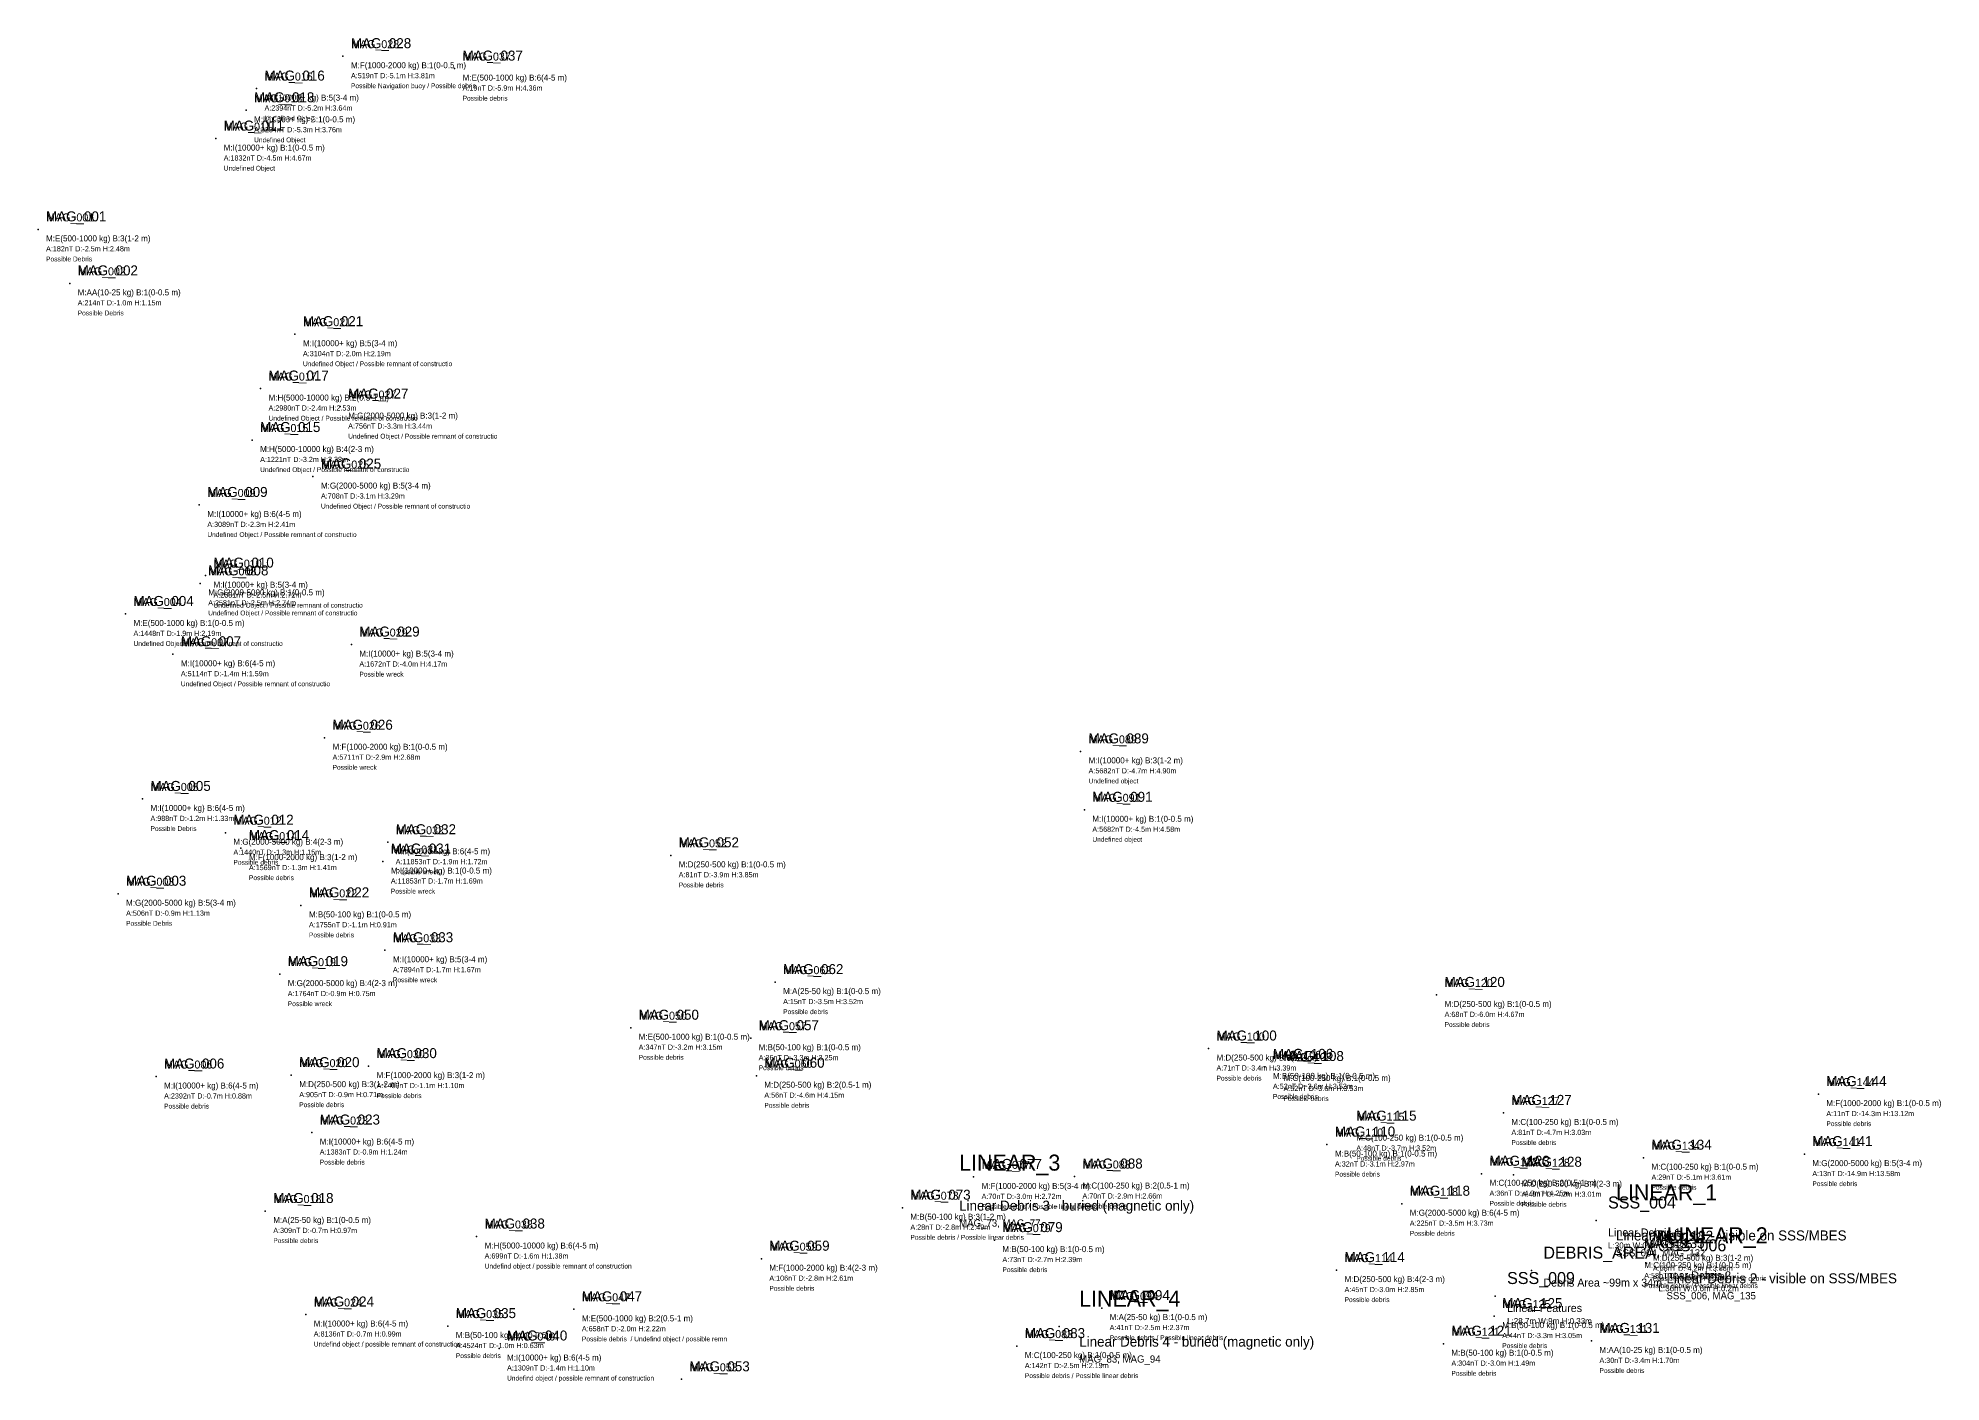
# Model space of a CAD drawing. Extents: x 536277 to 537710, y 710314 to 710988.
# Drawn here: x 536276.8 to 536752.4, y 710652.2 to 710988.2 of the extents above; entities that cross this region are included whole.
import ezdxf

# ---------------------------------------------------------------- set-up
doc = ezdxf.new("R2010")
doc.units = 0
for name, color, linetype in [('ANOMALY_EXTREME_5000plus', 85, 'CONTINUOUS'), ('ANOMALY_HIGH_2000_5000', 84, 'CONTINUOUS'), ('ANOMALY_LOW_10_500', 82, 'CONTINUOUS'), ('ANOMALY_MEDIUM_500_2000', 83, 'CONTINUOUS'), ('BURIAL_DEEP_5_6', 60, 'CONTINUOUS'), ('BURIAL_MEDIUM_3_4', 50, 'CONTINUOUS'), ('BURIAL_SHALLOW_1_2', 40, 'CONTINUOUS'), ('DEBRIS', 2, 'CONTINUOUS'), ('DEBRIS_AREA', 220, 'CONTINUOUS'), ('DEPTH_DEEP_5plus', 140, 'CONTINUOUS'), ('DEPTH_MEDIUM_2_5', 130, 'CONTINUOUS'), ('DEPTH_SHALLOW_0_2', 120, 'CONTINUOUS'), ('LINEAR_DEBRIS_ZONES', 7, 'CONTINUOUS'), ('MASS_AAA_AA_A_B', 150, 'CONTINUOUS'), ('MASS_C_D_E', 160, 'CONTINUOUS'), ('MASS_F_G', 170, 'CONTINUOUS'), ('MASS_H_I', 180, 'CONTINUOUS'), ('NAVIGATION_BUOY', 30, 'CONTINUOUS'), ('SSS_TARGETS', 210, 'CONTINUOUS'), ('UNDEFINED_CONSTRUCTION', 3, 'CONTINUOUS'), ('UNDEFINED_OBJECTS', 4, 'CONTINUOUS'), ('WRECKS', 1, 'CONTINUOUS')]:
    doc.layers.add(name, color=color, linetype=linetype)

msp = doc.modelspace()

# ---------------------------------------------------------------- linework, layer by layer
at = {"layer": 'ANOMALY_EXTREME_5000plus'}
for p in [(536310.5, 710834.1), (536348.413, 710813.225), (536537.345, 710809.816), (536538.284, 710795.205), (536364.2, 710787.1), (536362.983, 710782.276), (536363.5, 710760.1), (536343.713, 710669.025)]:
    msp.add_point(p, dxfattribs=at)
at = {"layer": 'ANOMALY_HIGH_2000_5000'}
for p in [(536331.413, 710975.525), (536328.8, 710970.1), (536341.013, 710914.125), (536332.413, 710900.525), (536317.113, 710871.425), (536318.656, 710853.758), (536317.334, 710851.816), (536306.313, 710728.525), (536379.213, 710666.125)]:
    msp.add_point(p, dxfattribs=at)
at = {"layer": 'ANOMALY_LOW_10_500'}
for p in [(536380.913, 710980.525), (536276.813, 710940.325), (536284.713, 710926.825), (536434.913, 710783.825), (536461.013, 710752.125), (536626.313, 710748.925), (536424.913, 710740.725), (536454.897, 710738.11), (536569.313, 710735.525), (536456.313, 710728.725), (536583.414, 710730.939), (536586.082, 710730.401), (536721.713, 710724.125), (536643.013, 710719.425), (536604.245, 710715.491), (536598.913, 710711.525), (536678.013, 710708.225), (536718.213, 710709.125), (536510.613, 710703.425), (536535.813, 710703.525), (536637.541, 710704.215), (536645.558, 710703.967), (536492.813, 710695.725), (536617.613, 710696.725), (536333.6, 710694.9), (536515.813, 710687.625), (536457.563, 710682.975), (536676.213, 710683.625), (536678.362, 710685.452), (536601.313, 710680.125), (536542.613, 710670.625), (536640.713, 710668.625), (536665.013, 710662.425), (536521.413, 710661.125), (536628.013, 710661.725), (536437.613, 710652.825)]:
    msp.add_point(p, dxfattribs=at)
at = {"layer": 'ANOMALY_MEDIUM_500_2000'}
for p in [(536353.013, 710983.625), (536321.213, 710963.025), (536352.313, 710896.025), (536330.313, 710887.658), (536345.513, 710878.525), (536298.663, 710844.175), (536355.113, 710836.525), (536302.913, 710797.925), (536323.635, 710789.479), (536327.513, 710785.625), (536296.813, 710774.225), (536342.513, 710771.325), (536337.213, 710754.125), (536340.083, 710728.867), (536359.413, 710731.125), (536345.213, 710714.525), (536386.413, 710688.525), (536410.713, 710670.325), (536392.013, 710660.525)]:
    msp.add_point(p, dxfattribs=at)
at = {"layer": 'BURIAL_DEEP_5_6'}
for p in [(536380.913, 710980.525), (536331.413, 710975.525), (536341.013, 710914.125), (536345.513, 710878.525), (536317.113, 710871.425), (536318.656, 710853.758), (536310.5, 710834.1), (536355.113, 710836.525), (536302.913, 710797.925), (536364.2, 710787.1), (536296.813, 710774.225), (536363.5, 710760.1), (536306.313, 710728.525), (536345.213, 710714.525), (536718.213, 710709.125), (536510.613, 710703.425), (536617.613, 710696.725), (536386.413, 710688.525), (536343.713, 710669.025), (536392.013, 710660.525)]:
    msp.add_point(p, dxfattribs=at)
at = {"layer": 'BURIAL_MEDIUM_3_4'}
for p in [(536276.813, 710940.325), (536352.313, 710896.025), (536330.313, 710887.658), (536537.345, 710809.816), (536323.635, 710789.479), (536327.513, 710785.625), (536337.213, 710754.125), (536569.313, 710735.525), (536340.083, 710728.867), (536359.413, 710731.125), (536645.558, 710703.967), (536492.813, 710695.725), (536457.563, 710682.975), (536678.362, 710685.452), (536601.313, 710680.125), (536437.613, 710652.825)]:
    msp.add_point(p, dxfattribs=at)
at = {"layer": 'BURIAL_SHALLOW_1_2'}
for p in [(536353.013, 710983.625), (536328.8, 710970.1), (536321.213, 710963.025), (536284.713, 710926.825), (536332.413, 710900.525), (536317.334, 710851.816), (536298.663, 710844.175), (536348.413, 710813.225), (536538.284, 710795.205), (536362.983, 710782.276), (536434.913, 710783.825), (536342.513, 710771.325), (536461.013, 710752.125), (536626.313, 710748.925), (536424.913, 710740.725), (536454.897, 710738.11), (536456.313, 710728.725), (536583.414, 710730.939), (536586.082, 710730.401), (536721.713, 710724.125), (536643.013, 710719.425), (536604.245, 710715.491), (536598.913, 710711.525), (536678.013, 710708.225), (536535.813, 710703.525), (536637.541, 710704.215), (536333.6, 710694.9), (536515.813, 710687.625), (536676.213, 710683.625), (536410.713, 710670.325), (536542.613, 710670.625), (536640.713, 710668.625), (536379.213, 710666.125), (536665.013, 710662.425), (536521.413, 710661.125), (536628.013, 710661.725)]:
    msp.add_point(p, dxfattribs=at)
at = {"layer": 'DEBRIS'}
for p in [(536380.913, 710980.525), (536276.813, 710940.325), (536284.713, 710926.825), (536302.913, 710797.925), (536323.635, 710789.479), (536327.513, 710785.625), (536434.913, 710783.825), (536296.813, 710774.225), (536342.513, 710771.325), (536461.013, 710752.125), (536626.313, 710748.925), (536424.913, 710740.725), (536454.897, 710738.11), (536569.313, 710735.525), (536306.313, 710728.525), (536340.083, 710728.867), (536359.413, 710731.125), (536456.313, 710728.725), (536583.414, 710730.939), (536586.082, 710730.401), (536721.713, 710724.125), (536643.013, 710719.425), (536345.213, 710714.525), (536604.245, 710715.491), (536598.913, 710711.525), (536678.013, 710708.225), (536718.213, 710709.125), (536510.613, 710703.425), (536535.813, 710703.525), (536637.541, 710704.215), (536645.558, 710703.967), (536492.813, 710695.725), (536617.613, 710696.725), (536333.6, 710694.9), (536515.813, 710687.625), (536457.563, 710682.975), (536676.213, 710683.625), (536678.362, 710685.452), (536601.313, 710680.125), (536542.613, 710670.625), (536640.713, 710668.625), (536379.213, 710666.125), (536665.013, 710662.425), (536521.413, 710661.125), (536628.013, 710661.725), (536437.613, 710652.825)]:
    msp.add_point(p, dxfattribs=at)
at = {"layer": 'DEBRIS_AREA'}
msp.add_point((536650, 710680), dxfattribs=at)
at = {"layer": 'DEPTH_DEEP_5plus'}
for p in [(536353.013, 710983.625), (536380.913, 710980.525), (536331.413, 710975.525), (536328.8, 710970.1), (536626.313, 710748.925), (536721.713, 710724.125), (536678.013, 710708.225), (536718.213, 710709.125)]:
    msp.add_point(p, dxfattribs=at)
at = {"layer": 'DEPTH_MEDIUM_2_5'}
for p in [(536321.213, 710963.025), (536276.813, 710940.325), (536332.413, 710900.525), (536352.313, 710896.025), (536330.313, 710887.658), (536345.513, 710878.525), (536317.113, 710871.425), (536318.656, 710853.758), (536317.334, 710851.816), (536355.113, 710836.525), (536348.413, 710813.225), (536537.345, 710809.816), (536538.284, 710795.205), (536434.913, 710783.825), (536461.013, 710752.125), (536424.913, 710740.725), (536454.897, 710738.11), (536569.313, 710735.525), (536456.313, 710728.725), (536583.414, 710730.939), (536586.082, 710730.401), (536643.013, 710719.425), (536604.245, 710715.491), (536598.913, 710711.525), (536510.613, 710703.425), (536535.813, 710703.525), (536637.541, 710704.215), (536645.558, 710703.967), (536492.813, 710695.725), (536617.613, 710696.725), (536515.813, 710687.625), (536457.563, 710682.975), (536676.213, 710683.625), (536678.362, 710685.452), (536601.313, 710680.125), (536410.713, 710670.325), (536542.613, 710670.625), (536640.713, 710668.625), (536665.013, 710662.425), (536521.413, 710661.125), (536628.013, 710661.725), (536437.613, 710652.825)]:
    msp.add_point(p, dxfattribs=at)
at = {"layer": 'DEPTH_SHALLOW_0_2'}
for p in [(536284.713, 710926.825), (536341.013, 710914.125), (536298.663, 710844.175), (536310.5, 710834.1), (536302.913, 710797.925), (536323.635, 710789.479), (536327.513, 710785.625), (536364.2, 710787.1), (536362.983, 710782.276), (536296.813, 710774.225), (536342.513, 710771.325), (536363.5, 710760.1), (536337.213, 710754.125), (536306.313, 710728.525), (536340.083, 710728.867), (536359.413, 710731.125), (536345.213, 710714.525), (536333.6, 710694.9), (536386.413, 710688.525), (536343.713, 710669.025), (536379.213, 710666.125), (536392.013, 710660.525)]:
    msp.add_point(p, dxfattribs=at)
at = {"layer": 'LINEAR_DEBRIS_ZONES'}
for p in [(536502, 710700), (536666.16, 710692.54), (536678.76, 710681.83), (536532, 710666)]:
    msp.add_point(p, dxfattribs=at)
at = {"layer": 'MASS_AAA_AA_A_B'}
for p in [(536284.713, 710926.825), (536342.513, 710771.325), (536461.013, 710752.125), (536454.897, 710738.11), (536583.414, 710730.939), (536598.913, 710711.525), (536492.813, 710695.725), (536333.6, 710694.9), (536515.813, 710687.625), (536542.613, 710670.625), (536640.713, 710668.625), (536379.213, 710666.125), (536665.013, 710662.425), (536628.013, 710661.725)]:
    msp.add_point(p, dxfattribs=at)
at = {"layer": 'MASS_C_D_E'}
for p in [(536380.913, 710980.525), (536276.813, 710940.325), (536298.663, 710844.175), (536434.913, 710783.825), (536626.313, 710748.925), (536424.913, 710740.725), (536569.313, 710735.525), (536340.083, 710728.867), (536456.313, 710728.725), (536586.082, 710730.401), (536643.013, 710719.425), (536604.245, 710715.491), (536678.013, 710708.225), (536535.813, 710703.525), (536637.541, 710704.215), (536645.558, 710703.967), (536676.213, 710683.625), (536678.362, 710685.452), (536601.313, 710680.125), (536410.713, 710670.325), (536521.413, 710661.125), (536437.613, 710652.825)]:
    msp.add_point(p, dxfattribs=at)
at = {"layer": 'MASS_F_G'}
for p in [(536353.013, 710983.625), (536352.313, 710896.025), (536345.513, 710878.525), (536317.334, 710851.816), (536348.413, 710813.225), (536323.635, 710789.479), (536327.513, 710785.625), (536296.813, 710774.225), (536337.213, 710754.125), (536359.413, 710731.125), (536721.713, 710724.125), (536718.213, 710709.125), (536510.613, 710703.425), (536617.613, 710696.725), (536457.563, 710682.975)]:
    msp.add_point(p, dxfattribs=at)
at = {"layer": 'MASS_H_I'}
for p in [(536331.413, 710975.525), (536328.8, 710970.1), (536321.213, 710963.025), (536341.013, 710914.125), (536332.413, 710900.525), (536330.313, 710887.658), (536317.113, 710871.425), (536318.656, 710853.758), (536310.5, 710834.1), (536355.113, 710836.525), (536537.345, 710809.816), (536302.913, 710797.925), (536538.284, 710795.205), (536364.2, 710787.1), (536362.983, 710782.276), (536363.5, 710760.1), (536306.313, 710728.525), (536345.213, 710714.525), (536386.413, 710688.525), (536343.713, 710669.025), (536392.013, 710660.525)]:
    msp.add_point(p, dxfattribs=at)
at = {"layer": 'NAVIGATION_BUOY'}
msp.add_point((536353.013, 710983.625), dxfattribs=at)
at = {"layer": 'SSS_TARGETS'}
for p in [(536666.16, 710692.54), (536678.76, 710681.83), (536640.93, 710673.65)]:
    msp.add_point(p, dxfattribs=at)
at = {"layer": 'UNDEFINED_CONSTRUCTION'}
for p in [(536341.013, 710914.125), (536332.413, 710900.525), (536352.313, 710896.025), (536330.313, 710887.658), (536345.513, 710878.525), (536317.113, 710871.425), (536318.656, 710853.758), (536317.334, 710851.816), (536298.663, 710844.175), (536310.5, 710834.1), (536386.413, 710688.525), (536343.713, 710669.025), (536410.713, 710670.325), (536392.013, 710660.525)]:
    msp.add_point(p, dxfattribs=at)
at = {"layer": 'UNDEFINED_OBJECTS'}
for p in [(536331.413, 710975.525), (536328.8, 710970.1), (536321.213, 710963.025), (536537.345, 710809.816), (536538.284, 710795.205)]:
    msp.add_point(p, dxfattribs=at)
at = {"layer": 'WRECKS'}
for p in [(536355.113, 710836.525), (536348.413, 710813.225), (536364.2, 710787.1), (536362.983, 710782.276), (536363.5, 710760.1), (536337.213, 710754.125)]:
    msp.add_point(p, dxfattribs=at)

# ---------------------------------------------------------------- texts
at = {"layer": 'ANOMALY_EXTREME_5000plus'}
for s, p in [('MAG_007', (536312.5, 710836.1)), ('MAG_026', (536350.413, 710815.225)), ('MAG_089', (536539.345, 710811.816)), ('MAG_091', (536540.284, 710797.205)), ('MAG_032', (536366.2, 710789.1)), ('MAG_031', (536364.983, 710784.276)), ('MAG_033', (536365.5, 710762.1)), ('MAG_024', (536345.713, 710671.025))]:
    msp.add_text(s, height=2, dxfattribs=at).set_placement(p)
at = {"layer": 'ANOMALY_HIGH_2000_5000'}
for s, p in [('MAG_016', (536333.413, 710977.525)), ('MAG_013', (536330.8, 710972.1)), ('MAG_021', (536343.013, 710916.125)), ('MAG_017', (536334.413, 710902.525)), ('MAG_009', (536319.113, 710873.425)), ('MAG_010', (536320.656, 710855.758)), ('MAG_008', (536319.334, 710853.816)), ('MAG_006', (536308.313, 710730.525)), ('MAG_035', (536381.213, 710668.125))]:
    msp.add_text(s, height=2, dxfattribs=at).set_placement(p)
at = {"layer": 'ANOMALY_LOW_10_500'}
for s, p in [('MAG_037', (536382.913, 710982.525)), ('MAG_001', (536278.813, 710942.325)), ('MAG_002', (536286.713, 710928.825)), ('MAG_052', (536436.913, 710785.825)), ('MAG_062', (536463.013, 710754.125)), ('MAG_120', (536628.313, 710750.925)), ('MAG_050', (536426.913, 710742.725)), ('MAG_057', (536456.897, 710740.11)), ('MAG_100', (536571.313, 710737.525)), ('MAG_106', (536585.414, 710732.939)), ('MAG_108', (536588.082, 710732.401)), ('MAG_060', (536458.313, 710730.725)), ('MAG_144', (536723.713, 710726.125)), ('MAG_115', (536606.245, 710717.491)), ('MAG_127', (536645.013, 710721.425)), ('MAG_110', (536600.913, 710713.525)), ('MAG_134', (536680.013, 710710.225)), ('MAG_141', (536720.213, 710711.125)), ('MAG_077', (536512.613, 710705.425)), ('MAG_088', (536537.813, 710705.525)), ('MAG_123', (536639.541, 710706.215)), ('MAG_128', (536647.558, 710705.967)), ('MAG_118', (536619.613, 710698.725)), ('MAG_018', (536335.6, 710696.9)), ('MAG_073', (536494.813, 710697.725)), ('MAG_079', (536517.813, 710689.625)), ('MAG_059', (536459.563, 710684.975)), ('MAG_135', (536678.213, 710685.625)), ('MAG_132', (536680.362, 710687.452)), ('MAG_114', (536603.313, 710682.125)), ('MAG_094', (536544.613, 710672.625)), ('MAG_125', (536642.713, 710670.625)), ('MAG_083', (536523.413, 710663.125)), ('MAG_121', (536630.013, 710663.725)), ('MAG_131', (536667.013, 710664.425)), ('MAG_053', (536439.613, 710654.825))]:
    msp.add_text(s, height=2, dxfattribs=at).set_placement(p)
at = {"layer": 'ANOMALY_MEDIUM_500_2000'}
for s, p in [('MAG_028', (536355.013, 710985.625)), ('MAG_011', (536323.213, 710965.025)), ('MAG_027', (536354.313, 710898.025)), ('MAG_015', (536332.313, 710889.658)), ('MAG_025', (536347.513, 710880.525)), ('MAG_004', (536300.663, 710846.175)), ('MAG_029', (536357.113, 710838.525)), ('MAG_005', (536304.913, 710799.925)), ('MAG_012', (536325.635, 710791.479)), ('MAG_014', (536329.513, 710787.625)), ('MAG_003', (536298.813, 710776.225)), ('MAG_022', (536344.513, 710773.325)), ('MAG_019', (536339.213, 710756.125)), ('MAG_030', (536361.413, 710733.125)), ('MAG_020', (536342.083, 710730.867)), ('MAG_023', (536347.213, 710716.525)), ('MAG_038', (536388.413, 710690.525)), ('MAG_047', (536412.713, 710672.325)), ('MAG_040', (536394.013, 710662.525))]:
    msp.add_text(s, height=2, dxfattribs=at).set_placement(p)
at = {"layer": 'BURIAL_DEEP_5_6'}
for s, p in [('MAG_037', (536382.913, 710982.525)), ('MAG_016', (536333.413, 710977.525)), ('MAG_021', (536343.013, 710916.125)), ('MAG_025', (536347.513, 710880.525)), ('MAG_009', (536319.113, 710873.425)), ('MAG_010', (536320.656, 710855.758)), ('MAG_007', (536312.5, 710836.1)), ('MAG_029', (536357.113, 710838.525)), ('MAG_005', (536304.913, 710799.925)), ('MAG_032', (536366.2, 710789.1)), ('MAG_003', (536298.813, 710776.225)), ('MAG_033', (536365.5, 710762.1)), ('MAG_006', (536308.313, 710730.525)), ('MAG_023', (536347.213, 710716.525)), ('MAG_141', (536720.213, 710711.125)), ('MAG_077', (536512.613, 710705.425)), ('MAG_118', (536619.613, 710698.725)), ('MAG_038', (536388.413, 710690.525)), ('MAG_024', (536345.713, 710671.025)), ('MAG_040', (536394.013, 710662.525))]:
    msp.add_text(s, height=2, dxfattribs=at).set_placement(p)
at = {"layer": 'BURIAL_MEDIUM_3_4'}
for s, p in [('MAG_001', (536278.813, 710942.325)), ('MAG_027', (536354.313, 710898.025)), ('MAG_015', (536332.313, 710889.658)), ('MAG_089', (536539.345, 710811.816)), ('MAG_012', (536325.635, 710791.479)), ('MAG_014', (536329.513, 710787.625)), ('MAG_019', (536339.213, 710756.125)), ('MAG_100', (536571.313, 710737.525)), ('MAG_030', (536361.413, 710733.125)), ('MAG_020', (536342.083, 710730.867)), ('MAG_128', (536647.558, 710705.967)), ('MAG_073', (536494.813, 710697.725)), ('MAG_059', (536459.563, 710684.975)), ('MAG_132', (536680.362, 710687.452)), ('MAG_114', (536603.313, 710682.125)), ('MAG_053', (536439.613, 710654.825))]:
    msp.add_text(s, height=2, dxfattribs=at).set_placement(p)
at = {"layer": 'BURIAL_SHALLOW_1_2'}
for s, p in [('MAG_028', (536355.013, 710985.625)), ('MAG_013', (536330.8, 710972.1)), ('MAG_011', (536323.213, 710965.025)), ('MAG_002', (536286.713, 710928.825)), ('MAG_017', (536334.413, 710902.525)), ('MAG_008', (536319.334, 710853.816)), ('MAG_004', (536300.663, 710846.175)), ('MAG_026', (536350.413, 710815.225)), ('MAG_091', (536540.284, 710797.205)), ('MAG_031', (536364.983, 710784.276)), ('MAG_052', (536436.913, 710785.825)), ('MAG_022', (536344.513, 710773.325)), ('MAG_062', (536463.013, 710754.125)), ('MAG_120', (536628.313, 710750.925)), ('MAG_050', (536426.913, 710742.725)), ('MAG_057', (536456.897, 710740.11)), ('MAG_106', (536585.414, 710732.939)), ('MAG_108', (536588.082, 710732.401)), ('MAG_060', (536458.313, 710730.725)), ('MAG_144', (536723.713, 710726.125)), ('MAG_115', (536606.245, 710717.491)), ('MAG_127', (536645.013, 710721.425)), ('MAG_110', (536600.913, 710713.525)), ('MAG_134', (536680.013, 710710.225)), ('MAG_088', (536537.813, 710705.525)), ('MAG_123', (536639.541, 710706.215)), ('MAG_018', (536335.6, 710696.9)), ('MAG_079', (536517.813, 710689.625)), ('MAG_135', (536678.213, 710685.625)), ('MAG_047', (536412.713, 710672.325)), ('MAG_094', (536544.613, 710672.625)), ('MAG_125', (536642.713, 710670.625)), ('MAG_035', (536381.213, 710668.125)), ('MAG_083', (536523.413, 710663.125)), ('MAG_121', (536630.013, 710663.725)), ('MAG_131', (536667.013, 710664.425))]:
    msp.add_text(s, height=2, dxfattribs=at).set_placement(p)
at = {"layer": 'DEBRIS'}
for s, height, p in [('MAG_037', 2.5, (536382.913, 710982.525)), ('A:19nT D:-5.9m H:4.36m', 1.3, (536382.913, 710975.025)), ('M:E(500-1000 kg) B:6(4-5 m)', 1.5, (536382.913, 710977.525)), ('Possible debris', 1.2, (536382.913, 710972.525)), ('MAG_001', 2.5, (536278.813, 710942.325)), ('M:E(500-1000 kg) B:3(1-2 m)', 1.5, (536278.813, 710937.325)), ('A:182nT D:-2.5m H:2.48m', 1.3, (536278.813, 710934.825)), ('Possible Debris', 1.2, (536278.813, 710932.325)), ('MAG_002', 2.5, (536286.713, 710928.825)), ('M:AA(10-25 kg) B:1(0-0.5 m)', 1.5, (536286.713, 710923.825)), ('A:214nT D:-1.0m H:1.15m', 1.3, (536286.713, 710921.325)), ('Possible Debris', 1.2, (536286.713, 710918.825)), ('MAG_005', 2.5, (536304.913, 710799.925)), ('M:I(10000+ kg) B:6(4-5 m)', 1.5, (536304.913, 710794.925)), ('A:988nT D:-1.2m H:1.33m', 1.3, (536304.913, 710792.425)), ('Possible Debris', 1.2, (536304.913, 710789.925)), ('MAG_012', 2.5, (536325.635, 710791.479)), ('M:G(2000-5000 kg) B:4(2-3 m)', 1.5, (536325.635, 710786.479)), ('MAG_014', 2.5, (536329.513, 710787.625)), ('MAG_052', 2.5, (536436.913, 710785.825)), ('A:1440nT D:-1.3m H:1.15m', 1.3, (536325.635, 710783.979)), ('Possible debris', 1.2, (536325.635, 710781.479)), ('A:1569nT D:-1.3m H:1.41m', 1.3, (536329.513, 710780.125)), ('M:F(1000-2000 kg) B:3(1-2 m)', 1.5, (536329.513, 710782.625)), ('M:D(250-500 kg) B:1(0-0.5 m)', 1.5, (536436.913, 710780.825)), ('MAG_003', 2.5, (536298.813, 710776.225)), ('Possible debris', 1.2, (536329.513, 710777.625)), ('A:81nT D:-3.9m H:3.85m', 1.3, (536436.913, 710778.325)), ('Possible debris', 1.2, (536436.913, 710775.825)), ('M:G(2000-5000 kg) B:5(3-4 m)', 1.5, (536298.813, 710771.225)), ('MAG_022', 2.5, (536344.513, 710773.325)), ('A:506nT D:-0.9m H:1.13m', 1.3, (536298.813, 710768.725)), ('Possible Debris', 1.2, (536298.813, 710766.225)), ('A:1755nT D:-1.1m H:0.91m', 1.3, (536344.513, 710765.825)), ('M:B(50-100 kg) B:1(0-0.5 m)', 1.5, (536344.513, 710768.325)), ('Possible debris', 1.2, (536344.513, 710763.325)), ('MAG_062', 2.5, (536463.013, 710754.125)), ('MAG_120', 2.5, (536628.313, 710750.925)), ('A:15nT D:-3.5m H:3.52m', 1.3, (536463.013, 710746.625)), ('M:A(25-50 kg) B:1(0-0.5 m)', 1.5, (536463.013, 710749.125)), ('M:D(250-500 kg) B:1(0-0.5 m)', 1.5, (536628.313, 710745.925)), ('MAG_050', 2.5, (536426.913, 710742.725)), ('Possible debris', 1.2, (536463.013, 710744.125)), ('A:68nT D:-6.0m H:4.67m', 1.3, (536628.313, 710743.425)), ('M:E(500-1000 kg) B:1(0-0.5 m)', 1.5, (536426.913, 710737.725)), ('MAG_057', 2.5, (536456.897, 710740.11)), ('MAG_100', 2.5, (536571.313, 710737.525)), ('Possible debris', 1.2, (536628.313, 710740.925)), ('MAG_020', 2.5, (536342.083, 710730.867)), ('MAG_030', 2.5, (536361.413, 710733.125)), ('A:347nT D:-3.2m H:3.15m', 1.3, (536426.913, 710735.225)), ('Possible debris', 1.2, (536426.913, 710732.725)), ('A:36nT D:-3.3m H:3.25m', 1.3, (536456.897, 710732.61)), ('M:B(50-100 kg) B:1(0-0.5 m)', 1.5, (536456.897, 710735.11)), ('MAG_060', 2.5, (536458.313, 710730.725)), ('M:D(250-500 kg) B:3(1-2 m)', 1.5, (536571.313, 710732.525)), ('MAG_106', 2.5, (536585.414, 710732.939)), ('MAG_108', 2.5, (536588.082, 710732.401)), ('MAG_006', 2.5, (536308.313, 710730.525)), ('M:F(1000-2000 kg) B:3(1-2 m)', 1.5, (536361.413, 710728.125)), ('Possible debris', 1.2, (536456.897, 710730.11)), ('A:71nT D:-3.4m H:3.39m', 1.3, (536571.313, 710730.025)), ('Possible debris', 1.2, (536571.313, 710727.525)), ('M:B(50-100 kg) B:1(0-0.5 m)', 1.5, (536585.414, 710727.939)), ('M:C(100-250 kg) B:1(0-0.5 m)', 1.5, (536588.082, 710727.401)), ('MAG_144', 2.5, (536723.713, 710726.125)), ('A:2392nT D:-0.7m H:0.88m', 1.3, (536308.313, 710723.025)), ('M:I(10000+ kg) B:6(4-5 m)', 1.5, (536308.313, 710725.525)), ('A:905nT D:-0.9m H:0.71m', 1.3, (536342.083, 710723.367)), ('M:D(250-500 kg) B:3(1-2 m)', 1.5, (536342.083, 710725.867)), ('A:1409nT D:-1.1m H:1.10m', 1.3, (536361.413, 710725.625)), ('Possible debris', 1.2, (536361.413, 710723.125)), ('A:56nT D:-4.6m H:4.15m', 1.3, (536458.313, 710723.225)), ('M:D(250-500 kg) B:2(0.5-1 m)', 1.5, (536458.313, 710725.725)), ('A:52nT D:-3.6m H:3.52m', 1.3, (536585.414, 710725.439)), ('Possible debris', 1.2, (536585.414, 710722.939)), ('A:52nT D:-3.6m H:3.53m', 1.3, (536588.082, 710724.901)), ('Possible debris', 1.2, (536588.082, 710722.401)), ('MAG_127', 2.5, (536645.013, 710721.425)), ('Possible debris', 1.2, (536308.313, 710720.525)), ('Possible debris', 1.2, (536342.083, 710720.867)), ('MAG_023', 2.5, (536347.213, 710716.525)), ('Possible debris', 1.2, (536458.313, 710720.725)), ('MAG_115', 2.5, (536606.245, 710717.491)), ('A:11nT D:-14.3m H:13.12m', 1.3, (536723.713, 710718.625)), ('M:F(1000-2000 kg) B:1(0-0.5 m)', 1.5, (536723.713, 710721.125)), ('MAG_110', 2.5, (536600.913, 710713.525)), ('A:81nT D:-4.7m H:3.03m', 1.3, (536645.013, 710713.925)), ('M:C(100-250 kg) B:1(0-0.5 m)', 1.5, (536645.013, 710716.425)), ('Possible debris', 1.2, (536723.713, 710716.125)), ('A:1383nT D:-0.9m H:1.24m', 1.3, (536347.213, 710709.025)), ('M:I(10000+ kg) B:6(4-5 m)', 1.5, (536347.213, 710711.525)), ('M:B(50-100 kg) B:1(0-0.5 m)', 1.5, (536600.913, 710708.525)), ('A:48nT D:-3.7m H:3.52m', 1.3, (536606.245, 710709.991)), ('M:C(100-250 kg) B:1(0-0.5 m)', 1.5, (536606.245, 710712.491)), ('Possible debris', 1.2, (536645.013, 710711.425)), ('MAG_134', 2.5, (536680.013, 710710.225)), ('MAG_141', 2.5, (536720.213, 710711.125)), ('Possible debris', 1.2, (536347.213, 710706.525)), ('MAG_077', 2.5, (536512.613, 710705.425)), ('MAG_088', 2.5, (536537.813, 710705.525)), ('A:32nT D:-3.1m H:2.97m', 1.3, (536600.913, 710706.025)), ('Possible debris', 1.2, (536600.913, 710703.525)), ('Possible debris', 1.2, (536606.245, 710707.491)), ('MAG_123', 2.5, (536639.541, 710706.215)), ('MAG_128', 2.5, (536647.558, 710705.967)), ('M:C(100-250 kg) B:1(0-0.5 m)', 1.5, (536680.013, 710705.225)), ('A:13nT D:-14.9m H:13.58m', 1.3, (536720.213, 710703.625)), ('M:G(2000-5000 kg) B:5(3-4 m)', 1.5, (536720.213, 710706.125)), ('MAG_073', 2.5, (536494.813, 710697.725)), ('M:F(1000-2000 kg) B:5(3-4 m)', 1.5, (536512.613, 710700.425)), ('M:C(100-250 kg) B:2(0.5-1 m)', 1.5, (536537.813, 710700.525)), ('MAG_118', 2.5, (536619.613, 710698.725)), ('A:36nT D:-4.0m H:4.25m', 1.3, (536639.541, 710698.715)), ('M:C(100-250 kg) B:2(0.5-1 m)', 1.5, (536639.541, 710701.215)), ('M:D(250-500 kg) B:4(2-3 m)', 1.5, (536647.558, 710700.967)), ('A:29nT D:-5.1m H:3.61m', 1.3, (536680.013, 710702.725)), ('Possible debris', 1.2, (536680.013, 710700.225)), ('Possible debris', 1.2, (536720.213, 710701.125)), ('MAG_018', 2.5, (536335.6, 710696.9)), ('A:70nT D:-3.0m H:2.72m', 1.3, (536512.613, 710697.925)), ('Possible debris / Possible linear debris', 1.2, (536512.613, 710695.425)), ('A:70nT D:-2.9m H:2.66m', 1.3, (536537.813, 710698.025)), ('Possible debris', 1.2, (536537.813, 710695.525)), ('M:G(2000-5000 kg) B:6(4-5 m)', 1.5, (536619.613, 710693.725)), ('Possible debris', 1.2, (536639.541, 710696.215)), ('A:40nT D:-4.2m H:3.01m', 1.3, (536647.558, 710698.467)), ('Possible debris', 1.2, (536647.558, 710695.967)), ('A:309nT D:-0.7m H:0.97m', 1.3, (536335.6, 710689.4)), ('M:A(25-50 kg) B:1(0-0.5 m)', 1.5, (536335.6, 710691.9)), ('A:28nT D:-2.8m H:2.49m', 1.3, (536494.813, 710690.225)), ('M:B(50-100 kg) B:3(1-2 m)', 1.5, (536494.813, 710692.725)), ('MAG_079', 2.5, (536517.813, 710689.625)), ('A:225nT D:-3.5m H:3.73m', 1.3, (536619.613, 710691.225)), ('Possible debris', 1.2, (536335.6, 710686.9)), ('MAG_059', 2.5, (536459.563, 710684.975)), ('Possible debris / Possible linear debris', 1.2, (536494.813, 710687.725)), ('M:B(50-100 kg) B:1(0-0.5 m)', 1.5, (536517.813, 710684.625)), ('Possible debris', 1.2, (536619.613, 710688.725)), ('MAG_135', 2.5, (536678.213, 710685.625)), ('MAG_132', 2.5, (536680.362, 710687.452)), ('M:F(1000-2000 kg) B:4(2-3 m)', 1.5, (536459.563, 710679.975)), ('A:73nT D:-2.7m H:2.39m', 1.3, (536517.813, 710682.125)), ('Possible debris', 1.2, (536517.813, 710679.625)), ('MAG_114', 2.5, (536603.313, 710682.125)), ('M:C(100-250 kg) B:1(0-0.5 m)', 1.5, (536678.213, 710680.625)), ('A:58nT D:-4.2m H:3.88m', 1.3, (536680.362, 710679.952)), ('M:D(250-500 kg) B:3(1-2 m)', 1.5, (536680.362, 710682.452)), ('A:106nT D:-2.8m H:2.61m', 1.3, (536459.563, 710677.475)), ('Possible debris', 1.2, (536459.563, 710674.975)), ('M:D(250-500 kg) B:4(2-3 m)', 1.5, (536603.313, 710677.125)), ('A:58nT D:-4.1m H:3.81m', 1.3, (536678.213, 710678.125)), ('Possible debris / Possible linear debris', 1.2, (536678.213, 710675.625)), ('Possible debris / Possible linear debris', 1.2, (536680.362, 710677.452)), ('MAG_094', 2.5, (536544.613, 710672.625)), ('A:45nT D:-3.0m H:2.85m', 1.3, (536603.313, 710674.625)), ('Possible debris', 1.2, (536603.313, 710672.125)), ('MAG_125', 2.5, (536642.713, 710670.625)), ('MAG_035', 2.5, (536381.213, 710668.125)), ('M:A(25-50 kg) B:1(0-0.5 m)', 1.5, (536544.613, 710667.625)), ('M:B(50-100 kg) B:1(0-0.5 m)', 1.5, (536642.713, 710665.625)), ('MAG_131', 2.5, (536667.013, 710664.425)), ('A:4524nT D:-1.0m H:0.63m', 1.3, (536381.213, 710660.625)), ('M:B(50-100 kg) B:1(0-0.5 m)', 1.5, (536381.213, 710663.125)), ('MAG_083', 2.5, (536523.413, 710663.125)), ('A:41nT D:-2.5m H:2.37m', 1.3, (536544.613, 710665.125)), ('Possible debris / Possible linear debris', 1.2, (536544.613, 710662.625)), ('MAG_121', 2.5, (536630.013, 710663.725)), ('A:44nT D:-3.3m H:3.05m', 1.3, (536642.713, 710663.125)), ('Possible debris', 1.2, (536642.713, 710660.625)), ('Possible debris', 1.2, (536381.213, 710658.125)), ('MAG_053', 2.5, (536439.613, 710654.825)), ('M:C(100-250 kg) B:1(0-0.5 m)', 1.5, (536523.413, 710658.125)), ('A:304nT D:-3.0m H:1.49m', 1.3, (536630.013, 710656.225)), ('M:B(50-100 kg) B:1(0-0.5 m)', 1.5, (536630.013, 710658.725)), ('A:30nT D:-3.4m H:1.70m', 1.3, (536667.013, 710656.925)), ('M:AA(10-25 kg) B:1(0-0.5 m)', 1.5, (536667.013, 710659.425)), ('A:142nT D:-2.5m H:2.19m', 1.3, (536523.413, 710655.625)), ('Possible debris / Possible linear debris', 1.2, (536523.413, 710653.125)), ('Possible debris', 1.2, (536630.013, 710653.725)), ('Possible debris', 1.2, (536667.013, 710654.425))]:
    msp.add_text(s, height=height, dxfattribs=at).set_placement(p)
at = {"layer": 'DEBRIS_AREA'}
for s, height, p in [('DEBRIS_AREA', 3, (536653, 710683)), ('Debris Area ~99m x 34m', 2, (536653, 710676))]:
    msp.add_text(s, height=height, dxfattribs=at).set_placement(p)
at = {"layer": 'DEPTH_DEEP_5plus'}
for s, p in [('MAG_028', (536355.013, 710985.625)), ('MAG_037', (536382.913, 710982.525)), ('MAG_016', (536333.413, 710977.525)), ('MAG_013', (536330.8, 710972.1)), ('MAG_120', (536628.313, 710750.925)), ('MAG_144', (536723.713, 710726.125)), ('MAG_134', (536680.013, 710710.225)), ('MAG_141', (536720.213, 710711.125))]:
    msp.add_text(s, height=2, dxfattribs=at).set_placement(p)
at = {"layer": 'DEPTH_MEDIUM_2_5'}
for s, p in [('MAG_011', (536323.213, 710965.025)), ('MAG_001', (536278.813, 710942.325)), ('MAG_017', (536334.413, 710902.525)), ('MAG_027', (536354.313, 710898.025)), ('MAG_015', (536332.313, 710889.658)), ('MAG_025', (536347.513, 710880.525)), ('MAG_009', (536319.113, 710873.425)), ('MAG_010', (536320.656, 710855.758)), ('MAG_008', (536319.334, 710853.816)), ('MAG_029', (536357.113, 710838.525)), ('MAG_026', (536350.413, 710815.225)), ('MAG_089', (536539.345, 710811.816)), ('MAG_091', (536540.284, 710797.205)), ('MAG_052', (536436.913, 710785.825)), ('MAG_062', (536463.013, 710754.125)), ('MAG_050', (536426.913, 710742.725)), ('MAG_057', (536456.897, 710740.11)), ('MAG_100', (536571.313, 710737.525)), ('MAG_106', (536585.414, 710732.939)), ('MAG_108', (536588.082, 710732.401)), ('MAG_060', (536458.313, 710730.725)), ('MAG_115', (536606.245, 710717.491)), ('MAG_127', (536645.013, 710721.425)), ('MAG_110', (536600.913, 710713.525)), ('MAG_077', (536512.613, 710705.425)), ('MAG_088', (536537.813, 710705.525)), ('MAG_123', (536639.541, 710706.215)), ('MAG_128', (536647.558, 710705.967)), ('MAG_118', (536619.613, 710698.725)), ('MAG_073', (536494.813, 710697.725)), ('MAG_079', (536517.813, 710689.625)), ('MAG_059', (536459.563, 710684.975)), ('MAG_135', (536678.213, 710685.625)), ('MAG_132', (536680.362, 710687.452)), ('MAG_114', (536603.313, 710682.125)), ('MAG_047', (536412.713, 710672.325)), ('MAG_094', (536544.613, 710672.625)), ('MAG_125', (536642.713, 710670.625)), ('MAG_083', (536523.413, 710663.125)), ('MAG_121', (536630.013, 710663.725)), ('MAG_131', (536667.013, 710664.425)), ('MAG_053', (536439.613, 710654.825))]:
    msp.add_text(s, height=2, dxfattribs=at).set_placement(p)
at = {"layer": 'DEPTH_SHALLOW_0_2'}
for s, p in [('MAG_002', (536286.713, 710928.825)), ('MAG_021', (536343.013, 710916.125)), ('MAG_004', (536300.663, 710846.175)), ('MAG_007', (536312.5, 710836.1)), ('MAG_005', (536304.913, 710799.925)), ('MAG_012', (536325.635, 710791.479)), ('MAG_032', (536366.2, 710789.1)), ('MAG_014', (536329.513, 710787.625)), ('MAG_031', (536364.983, 710784.276)), ('MAG_003', (536298.813, 710776.225)), ('MAG_022', (536344.513, 710773.325)), ('MAG_033', (536365.5, 710762.1)), ('MAG_019', (536339.213, 710756.125)), ('MAG_030', (536361.413, 710733.125)), ('MAG_006', (536308.313, 710730.525)), ('MAG_020', (536342.083, 710730.867)), ('MAG_023', (536347.213, 710716.525)), ('MAG_018', (536335.6, 710696.9)), ('MAG_038', (536388.413, 710690.525)), ('MAG_024', (536345.713, 710671.025)), ('MAG_035', (536381.213, 710668.125)), ('MAG_040', (536394.013, 710662.525))]:
    msp.add_text(s, height=2, dxfattribs=at).set_placement(p)
at = {"layer": 'LINEAR_DEBRIS_ZONES'}
for s, height, p in [('LINEAR_3', 4, (536507, 710705)), ('LINEAR_1', 4, (536671.16, 710697.54)), ('Linear Debris 3 - buried (magnetic only)', 2.5, (536507, 710695)), ('MAG_73, MAG_77', 1.8, (536507, 710691)), ('LINEAR_2', 4, (536683.76, 710686.83)), ('Linear Debris 1 - visible on SSS/MBES', 2.5, (536671.16, 710687.54)), ('SSS_004, MAG_132', 1.8, (536671.16, 710683.54)), ('Linear Debris 2 - visible on SSS/MBES', 2.5, (536683.76, 710676.83)), ('LINEAR_4', 4, (536537, 710671)), ('SSS_006, MAG_135', 1.8, (536683.76, 710672.83)), ('Linear Debris 4 - buried (magnetic only)', 2.5, (536537, 710661)), ('MAG_83, MAG_94', 1.8, (536537, 710657))]:
    msp.add_text(s, height=height, dxfattribs=at).set_placement(p)
at = {"layer": 'MASS_AAA_AA_A_B'}
for s, p in [('MAG_002', (536286.713, 710928.825)), ('MAG_022', (536344.513, 710773.325)), ('MAG_062', (536463.013, 710754.125)), ('MAG_057', (536456.897, 710740.11)), ('MAG_106', (536585.414, 710732.939)), ('MAG_110', (536600.913, 710713.525)), ('MAG_018', (536335.6, 710696.9)), ('MAG_073', (536494.813, 710697.725)), ('MAG_079', (536517.813, 710689.625)), ('MAG_094', (536544.613, 710672.625)), ('MAG_125', (536642.713, 710670.625)), ('MAG_035', (536381.213, 710668.125)), ('MAG_121', (536630.013, 710663.725)), ('MAG_131', (536667.013, 710664.425))]:
    msp.add_text(s, height=2, dxfattribs=at).set_placement(p)
at = {"layer": 'MASS_C_D_E'}
for s, p in [('MAG_037', (536382.913, 710982.525)), ('MAG_001', (536278.813, 710942.325)), ('MAG_004', (536300.663, 710846.175)), ('MAG_052', (536436.913, 710785.825)), ('MAG_120', (536628.313, 710750.925)), ('MAG_050', (536426.913, 710742.725)), ('MAG_100', (536571.313, 710737.525)), ('MAG_108', (536588.082, 710732.401)), ('MAG_020', (536342.083, 710730.867)), ('MAG_060', (536458.313, 710730.725)), ('MAG_115', (536606.245, 710717.491)), ('MAG_127', (536645.013, 710721.425)), ('MAG_134', (536680.013, 710710.225)), ('MAG_088', (536537.813, 710705.525)), ('MAG_123', (536639.541, 710706.215)), ('MAG_128', (536647.558, 710705.967)), ('MAG_135', (536678.213, 710685.625)), ('MAG_132', (536680.362, 710687.452)), ('MAG_114', (536603.313, 710682.125)), ('MAG_047', (536412.713, 710672.325)), ('MAG_083', (536523.413, 710663.125)), ('MAG_053', (536439.613, 710654.825))]:
    msp.add_text(s, height=2, dxfattribs=at).set_placement(p)
at = {"layer": 'MASS_F_G'}
for s, p in [('MAG_028', (536355.013, 710985.625)), ('MAG_027', (536354.313, 710898.025)), ('MAG_025', (536347.513, 710880.525)), ('MAG_008', (536319.334, 710853.816)), ('MAG_026', (536350.413, 710815.225)), ('MAG_012', (536325.635, 710791.479)), ('MAG_014', (536329.513, 710787.625)), ('MAG_003', (536298.813, 710776.225)), ('MAG_019', (536339.213, 710756.125)), ('MAG_030', (536361.413, 710733.125)), ('MAG_144', (536723.713, 710726.125)), ('MAG_141', (536720.213, 710711.125)), ('MAG_077', (536512.613, 710705.425)), ('MAG_118', (536619.613, 710698.725)), ('MAG_059', (536459.563, 710684.975))]:
    msp.add_text(s, height=2, dxfattribs=at).set_placement(p)
at = {"layer": 'MASS_H_I'}
for s, p in [('MAG_016', (536333.413, 710977.525)), ('MAG_013', (536330.8, 710972.1)), ('MAG_011', (536323.213, 710965.025)), ('MAG_021', (536343.013, 710916.125)), ('MAG_017', (536334.413, 710902.525)), ('MAG_015', (536332.313, 710889.658)), ('MAG_009', (536319.113, 710873.425)), ('MAG_010', (536320.656, 710855.758)), ('MAG_007', (536312.5, 710836.1)), ('MAG_029', (536357.113, 710838.525)), ('MAG_089', (536539.345, 710811.816)), ('MAG_005', (536304.913, 710799.925)), ('MAG_091', (536540.284, 710797.205)), ('MAG_032', (536366.2, 710789.1)), ('MAG_031', (536364.983, 710784.276)), ('MAG_033', (536365.5, 710762.1)), ('MAG_006', (536308.313, 710730.525)), ('MAG_023', (536347.213, 710716.525)), ('MAG_038', (536388.413, 710690.525)), ('MAG_024', (536345.713, 710671.025)), ('MAG_040', (536394.013, 710662.525))]:
    msp.add_text(s, height=2, dxfattribs=at).set_placement(p)
at = {"layer": 'NAVIGATION_BUOY'}
for s, height, p in [('MAG_028', 2.5, (536355.013, 710985.625)), ('M:F(1000-2000 kg) B:1(0-0.5 m)', 1.5, (536355.013, 710980.625)), ('A:519nT D:-5.1m H:3.81m', 1.3, (536355.013, 710978.125)), ('Possible Navigation buoy / Possible debris', 1.2, (536355.013, 710975.625))]:
    msp.add_text(s, height=height, dxfattribs=at).set_placement(p)
at = {"layer": 'SSS_TARGETS'}
for s, height, p in [('SSS_004', 3, (536669.16, 710695.54)), ('Linear Debris 1', 2, (536669.16, 710688.54)), ('L:30m W:0.8m H:0.3m', 1.5, (536669.16, 710685.54)), ('SSS_006', 3, (536681.76, 710684.83)), ('SSS_009', 3, (536643.93, 710676.65)), ('L:36m W:0.6m H:0.2m', 1.5, (536681.76, 710674.83)), ('Linear Debris 2', 2, (536681.76, 710677.83)), ('Linear Features', 2, (536643.93, 710669.65)), ('L:28.7m W:9m H:0.33m', 1.5, (536643.93, 710666.65))]:
    msp.add_text(s, height=height, dxfattribs=at).set_placement(p)
at = {"layer": 'UNDEFINED_CONSTRUCTION'}
for s, height, p in [('MAG_021', 2.5, (536343.013, 710916.125)), ('A:3104nT D:-2.0m H:2.19m', 1.3, (536343.013, 710908.625)), ('M:I(10000+ kg) B:5(3-4 m)', 1.5, (536343.013, 710911.125)), ('MAG_017', 2.5, (536334.413, 710902.525)), ('Undefined Object / Possible remnant of constructio', 1.2, (536343.013, 710906.125)), ('MAG_027', 2.5, (536354.313, 710898.025)), ('A:2980nT D:-2.4m H:2.53m', 1.3, (536334.413, 710895.025)), ('M:H(5000-10000 kg) B:2(0.5-1 m)', 1.5, (536334.413, 710897.525)), ('MAG_015', 2.5, (536332.313, 710889.658)), ('Undefined Object / Possible remnant of constructio', 1.2, (536334.413, 710892.525)), ('A:756nT D:-3.3m H:3.44m', 1.3, (536354.313, 710890.525)), ('M:G(2000-5000 kg) B:3(1-2 m)', 1.5, (536354.313, 710893.025)), ('M:H(5000-10000 kg) B:4(2-3 m)', 1.5, (536332.313, 710884.658)), ('Undefined Object / Possible remnant of constructio', 1.2, (536354.313, 710888.025)), ('A:1221nT D:-3.2m H:3.38m', 1.3, (536332.313, 710882.158)), ('Undefined Object / Possible remnant of constructio', 1.2, (536332.313, 710879.658)), ('MAG_025', 2.5, (536347.513, 710880.525)), ('MAG_009', 2.5, (536319.113, 710873.425)), ('M:G(2000-5000 kg) B:5(3-4 m)', 1.5, (536347.513, 710875.525)), ('A:708nT D:-3.1m H:3.29m', 1.3, (536347.513, 710873.025)), ('Undefined Object / Possible remnant of constructio', 1.2, (536347.513, 710870.525)), ('A:3089nT D:-2.3m H:2.41m', 1.3, (536319.113, 710865.925)), ('M:I(10000+ kg) B:6(4-5 m)', 1.5, (536319.113, 710868.425)), ('Undefined Object / Possible remnant of constructio', 1.2, (536319.113, 710863.425)), ('MAG_010', 2.5, (536320.656, 710855.758)), ('MAG_008', 2.5, (536319.334, 710853.816)), ('M:I(10000+ kg) B:5(3-4 m)', 1.5, (536320.656, 710850.758)), ('MAG_004', 2.5, (536300.663, 710846.175)), ('A:2581nT D:-2.5m H:2.74m', 1.3, (536319.334, 710846.316)), ('M:G(2000-5000 kg) B:1(0-0.5 m)', 1.5, (536319.334, 710848.816)), ('A:2581nT D:-2.5m H:2.72m', 1.3, (536320.656, 710848.258)), ('M:E(500-1000 kg) B:1(0-0.5 m)', 1.5, (536300.663, 710841.175)), ('Undefined Object / Possible remnant of constructio', 1.2, (536319.334, 710843.816)), ('Undefined Object / Possible remnant of constructio', 1.2, (536320.656, 710845.758)), ('A:1448nT D:-1.9m H:2.19m', 1.3, (536300.663, 710838.675)), ('MAG_007', 2.5, (536312.5, 710836.1)), ('Undefined Object / Possible remnant of constructio', 1.2, (536300.663, 710836.175)), ('A:5114nT D:-1.4m H:1.59m', 1.3, (536312.5, 710828.6)), ('M:I(10000+ kg) B:6(4-5 m)', 1.5, (536312.5, 710831.1)), ('Undefined Object / Possible remnant of constructio', 1.2, (536312.5, 710826.1)), ('MAG_038', 2.5, (536388.413, 710690.525)), ('M:H(5000-10000 kg) B:6(4-5 m)', 1.5, (536388.413, 710685.525)), ('A:699nT D:-1.6m H:1.38m', 1.3, (536388.413, 710683.025)), ('Undefind object / possible remnant of construction', 1.2, (536388.413, 710680.525)), ('MAG_024', 2.5, (536345.713, 710671.025)), ('MAG_047', 2.5, (536412.713, 710672.325)), ('M:I(10000+ kg) B:6(4-5 m)', 1.5, (536345.713, 710666.025)), ('M:E(500-1000 kg) B:2(0.5-1 m)', 1.5, (536412.713, 710667.325)), ('A:8136nT D:-0.7m H:0.99m', 1.3, (536345.713, 710663.525)), ('Undefind object / possible remnant of construction', 1.2, (536345.713, 710661.025)), ('MAG_040', 2.5, (536394.013, 710662.525)), ('A:658nT D:-2.0m H:2.22m', 1.3, (536412.713, 710664.825)), ('Possible debris  / Undefind object / possible remn', 1.2, (536412.713, 710662.325)), ('M:I(10000+ kg) B:6(4-5 m)', 1.5, (536394.013, 710657.525)), ('A:1309nT D:-1.4m H:1.10m', 1.3, (536394.013, 710655.025)), ('Undefind object / possible remnant of construction', 1.2, (536394.013, 710652.525))]:
    msp.add_text(s, height=height, dxfattribs=at).set_placement(p)
at = {"layer": 'UNDEFINED_OBJECTS'}
for s, height, p in [('MAG_016', 2.5, (536333.413, 710977.525)), ('MAG_013', 2.5, (536330.8, 710972.1)), ('A:2394nT D:-5.2m H:3.64m', 1.3, (536333.413, 710970.025)), ('M:I(10000+ kg) B:5(3-4 m)', 1.5, (536333.413, 710972.525)), ('MAG_011', 2.5, (536323.213, 710965.025)), ('M:I(10000+ kg) B:1(0-0.5 m)', 1.5, (536330.8, 710967.1)), ('Undefined Object', 1.2, (536333.413, 710967.525)), ('M:I(10000+ kg) B:1(0-0.5 m)', 1.5, (536323.213, 710960.025)), ('A:3234nT D:-5.3m H:3.76m', 1.3, (536330.8, 710964.6)), ('Undefined Object', 1.2, (536330.8, 710962.1)), ('A:1832nT D:-4.5m H:4.67m', 1.3, (536323.213, 710957.525)), ('Undefined Object', 1.2, (536323.213, 710955.025)), ('MAG_089', 2.5, (536539.345, 710811.816)), ('A:5682nT D:-4.7m H:4.90m', 1.3, (536539.345, 710804.316)), ('M:I(10000+ kg) B:3(1-2 m)', 1.5, (536539.345, 710806.816)), ('Undefined object', 1.2, (536539.345, 710801.816)), ('MAG_091', 2.5, (536540.284, 710797.205)), ('A:5682nT D:-4.5m H:4.58m', 1.3, (536540.284, 710789.705)), ('M:I(10000+ kg) B:1(0-0.5 m)', 1.5, (536540.284, 710792.205)), ('Undefined object', 1.2, (536540.284, 710787.205))]:
    msp.add_text(s, height=height, dxfattribs=at).set_placement(p)
at = {"layer": 'WRECKS'}
for s, height, p in [('MAG_029', 2.5, (536357.113, 710838.525)), ('M:I(10000+ kg) B:5(3-4 m)', 1.5, (536357.113, 710833.525)), ('A:1672nT D:-4.0m H:4.17m', 1.3, (536357.113, 710831.025)), ('Possible wreck', 1.2, (536357.113, 710828.525)), ('MAG_026', 2.5, (536350.413, 710815.225)), ('M:F(1000-2000 kg) B:1(0-0.5 m)', 1.5, (536350.413, 710810.225)), ('A:5711nT D:-2.9m H:2.68m', 1.3, (536350.413, 710807.725)), ('Possible wreck', 1.2, (536350.413, 710805.225)), ('MAG_032', 2.5, (536366.2, 710789.1)), ('MAG_031', 2.5, (536364.983, 710784.276)), ('M:I(10000+ kg) B:6(4-5 m)', 1.5, (536366.2, 710784.1)), ('M:I(10000+ kg) B:1(0-0.5 m)', 1.5, (536364.983, 710779.276)), ('A:11853nT D:-1.9m H:1.72m', 1.3, (536366.2, 710781.6)), ('A:11853nT D:-1.7m H:1.69m', 1.3, (536364.983, 710776.776)), ('Possible wreck', 1.2, (536366.2, 710779.1)), ('Possible wreck', 1.2, (536364.983, 710774.276)), ('MAG_033', 2.5, (536365.5, 710762.1)), ('MAG_019', 2.5, (536339.213, 710756.125)), ('M:I(10000+ kg) B:5(3-4 m)', 1.5, (536365.5, 710757.1)), ('M:G(2000-5000 kg) B:4(2-3 m)', 1.5, (536339.213, 710751.125)), ('A:7894nT D:-1.7m H:1.67m', 1.3, (536365.5, 710754.6)), ('Possible wreck', 1.2, (536365.5, 710752.1)), ('A:1764nT D:-0.9m H:0.75m', 1.3, (536339.213, 710748.625)), ('Possible wreck', 1.2, (536339.213, 710746.125))]:
    msp.add_text(s, height=height, dxfattribs=at).set_placement(p)

doc.saveas('drawing.dxf')
